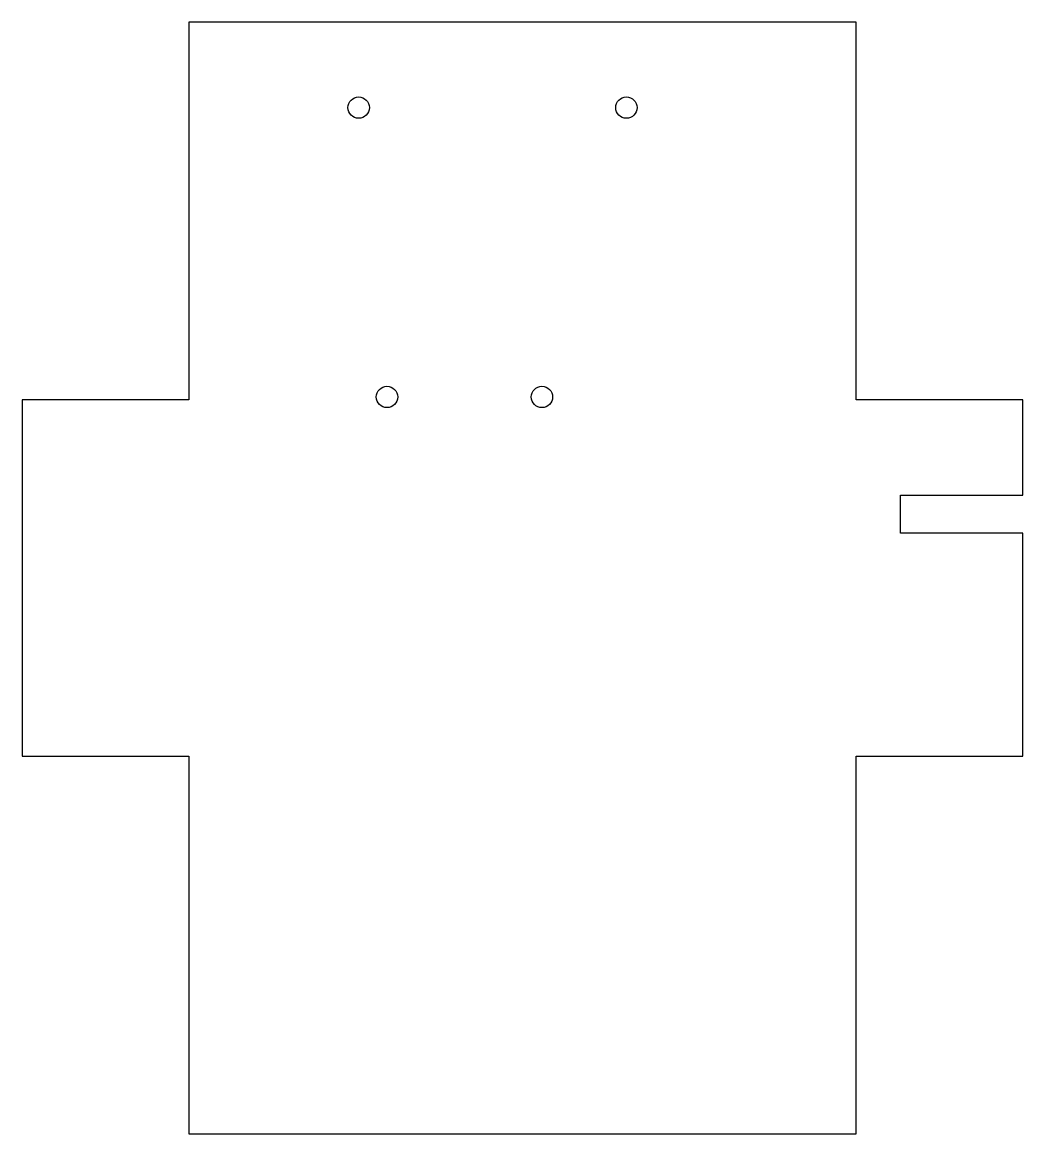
# Model space of a CAD drawing. Header units: millimetres. Extents: x -90 to 90, y -100 to 100.
import ezdxf

# ---------------------------------------------------------------- set-up
doc = ezdxf.new("R2010")
doc.units = ezdxf.units.MM
doc.layers.get('0').update_dxf_attribs({"linetype": 'CONTINUOUS'})

msp = doc.modelspace()

# ---------------------------------------------------------------- linework, layer by layer
for p, q in [((60.075, 100.075), (-60.075, 100.075)), ((-60.075, 100.075), (-60.075, 32.075)), ((60.075, 32.075), (60.075, 100.075)), ((-60.075, 32.075), (-90.075, 32.075)), ((-90.075, 32.075), (-90.075, -32.075)), ((90.075, 32.075), (60.075, 32.075)), ((90.075, 14.925), (90.075, 32.075)), ((68.075, 14.925), (90.075, 14.925)), ((68.075, 8.075), (68.075, 14.925)), ((90.075, 8.075), (68.075, 8.075)), ((90.075, -32.075), (90.075, 8.075)), ((-90.075, -32.075), (-60.075, -32.075)), ((-60.075, -32.075), (-60.075, -100.075)), ((60.075, -100.075), (60.075, -32.075)), ((60.075, -32.075), (90.075, -32.075)), ((-60.075, -100.075), (60.075, -100.075))]:
    msp.add_line(p, q)
for centre in [(-29.5, 84.7), (18.7, 84.7), (-24.4, 32.6), (3.5, 32.6)]:
    msp.add_circle(centre, 1.925)

doc.saveas('drawing.dxf')
